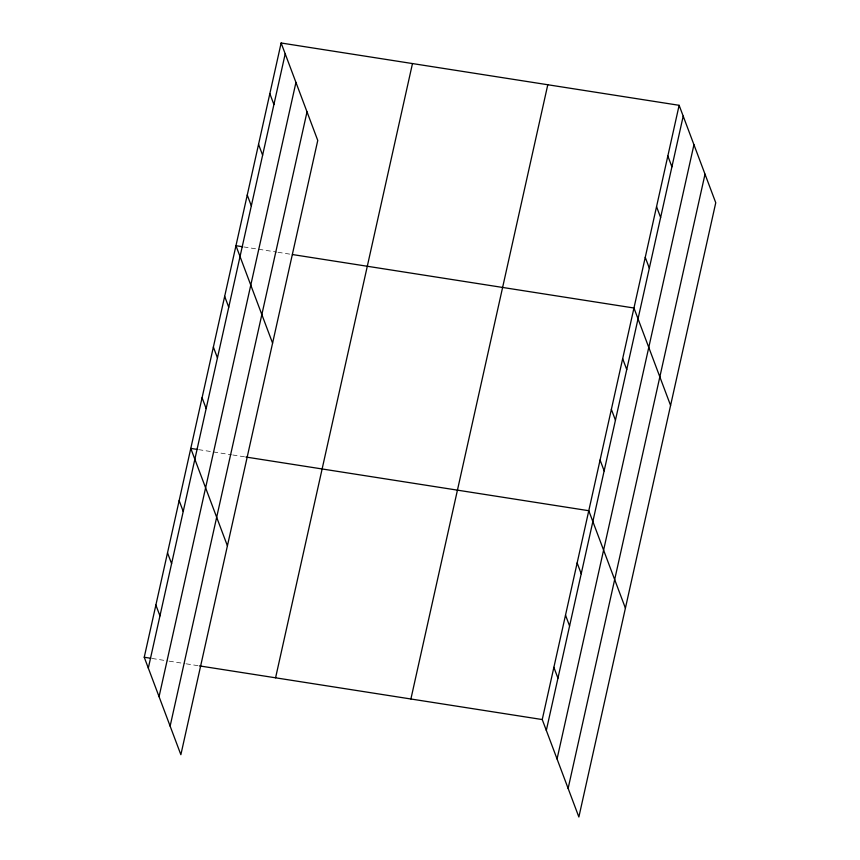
<?xml version="1.0" encoding="UTF-8"?>
<svg xmlns="http://www.w3.org/2000/svg" width="860" height="860" viewBox="0 0 860 860"><rect width="100%" height="100%" fill="white"/><g stroke="black" fill="none" stroke-linecap="round" stroke-linejoin="round"><path stroke-width="0.64" stroke-dasharray="4.3 3.22" d="M243.842 246.938L276.673 252.077M277.984 252.281L289.809 254.13M198.66 449.64L231.501 454.779M232.813 454.983L244.638 456.832M152.123 658.48L167.883 660.953M169.194 661.157L184.954 663.63M186.265 663.834L199.402 665.887"/><path stroke-width="1.29" d="M281.134 43L317.759 140.449L180.869 754.693L144.244 657.255L281.134 43L679.131 105.307L715.757 202.745L578.866 817L542.241 719.551L679.131 105.307M148.318 668.091L285.208 53.836M159.057 696.675L295.947 82.42M170.129 726.12L307.02 111.864M275.576 677.809L412.477 63.565M410.897 698.997L547.788 84.742M546.315 730.398L683.205 116.143M557.054 758.971L693.945 144.716M568.127 788.416L705.017 174.172M242.531 246.734L235.962 245.702L272.588 343.151M292.432 254.538L633.96 308.009L670.585 405.447M197.349 449.436L190.78 448.404L227.416 545.853M245.949 457.036L588.778 510.711L625.413 608.16M144.244 657.255L150.812 658.276M199.402 665.887L542.241 719.551M667.833 155.982L671.907 166.819M656.545 206.658L660.62 217.494M645.247 257.333L649.321 268.169M622.662 358.685L626.736 369.52M611.374 409.36L615.448 420.196M600.076 460.035L604.15 470.871M577.146 562.924L581.22 573.76M565.514 615.136L569.589 625.972M553.872 667.338L557.946 678.185M269.846 93.675L273.91 104.511M258.548 144.351L262.623 155.187M247.25 195.026L251.324 205.862M224.664 296.377L228.738 307.213M213.377 347.053L217.451 357.889M202.078 397.728L206.153 408.565M179.149 500.617L183.223 511.453M167.517 552.829L171.591 563.666M155.875 605.042L159.949 615.878"/></g></svg>
